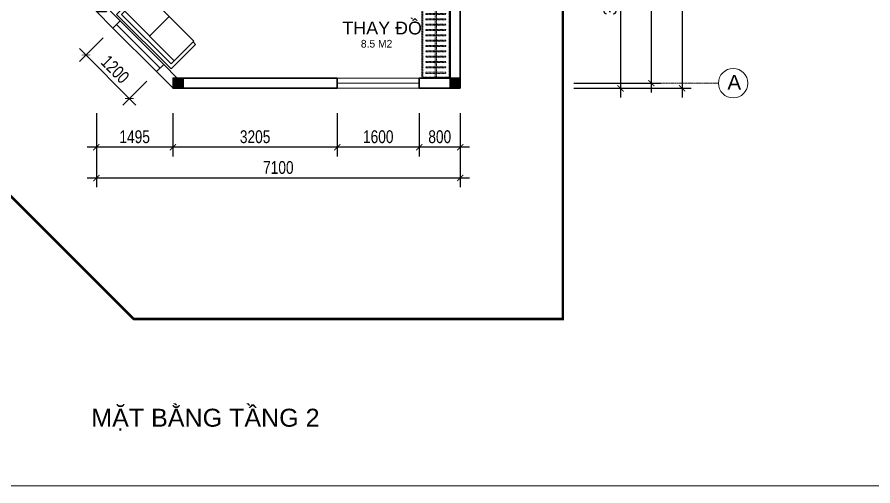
# Model space of a CAD drawing. Header units: millimetres. Extents: x 33748 to 451939, y -263262 to 62681.
# Drawn here: x 209962 to 226657, y -83068 to -73927 of the extents above; entities that cross this region are included whole.
import ezdxf
from ezdxf.enums import TextEntityAlignment as Align

# ---------------------------------------------------------------- set-up
doc = ezdxf.new("R2010")
doc.units = ezdxf.units.MM
doc.header["$PDMODE"] = 98
for name, pattern in [('CENTER', [50.8, 31.75, -6.35, 6.35, -6.35]), ('HIDDEN', [0.375, 0.25, -0.125]), ('X-5M-G-MB PHONGNGU$0$HIDDEN2', [0.1875, 0.125, -0.0625])]:
    doc.linetypes.add(name, pattern=pattern)
doc.layers.get('Defpoints').update_dxf_attribs({"color": 202, "lineweight": 13})
for name, color, linetype, lineweight in [('-CENTER', 143, 'CENTER', 13), ('-CONCRETE', 1, 'Continuous', 35), ('-DOOR', 137, 'Continuous', 9), ('-FURNITURE', 46, 'Continuous', 9), ('-KH', 143, 'Continuous', 13), ('-RANH GIOI KHU DAT', 12, 'CENTER', 18), ('-TEXT', 7, 'Continuous', 15), ('-WALL', 4, 'Continuous', 35)]:
    doc.layers.add(name, color=color, linetype=linetype, lineweight=lineweight)
doc.layers.add('12. NET DIM', color=9, linetype='Continuous')
doc.layers.add('TEXT25', color=2, linetype='Continuous')
doc.styles.add('1', font='arial.ttf')
doc.styles.add('AVANH', font='', dxfattribs={"width": 0.8})
doc.styles.get("Standard").update_dxf_attribs({"font": 'arial.ttf'})
doc.styles.add('T1', font='', dxfattribs={"height": 200})
doc.styles.get('AVANH').set_extended_font_data('.VnAvantH')
doc.styles.get('T1').set_extended_font_data('VNgeometric Light')
doc.dimstyles.new('C_100A3', dxfattribs={"dimscale": 100, "dimtxt": 2.5, "dimasz": 1.2, "dimexe": 1.8, "dimexo": 0, "dimgap": 0.75, "dimtad": 1, "dimdec": 0, "dimzin": 0, "dimdsep": 46, "dimtxsty": 'AVANH', "dimblk": 'ARCHTICK', "dimcen": 0, "dimdle": 1.8, "dimclrd": 256, "dimclre": 256, "dimclrt": 7, "dimadec": 0, "dimazin": 0, "dimtfac": 0.0001, "dimtdec": 0, "dimtix": 1, "dimtmove": 2, "dimatfit": 3, "dimldrblk": 'ARCHTICK', "dimfxl": 1.8, "dimtolj": 1, "dimtzin": 0, "dimarcsym": 0})

# ---------------------------------------------------------------- blocks, each defined once
blk = doc.blocks.new('*U139')
at = {"linetype": 'X-5M-G-MB PHONGNGU$0$HIDDEN2'}
for points in [[(0, 600), (0, 0), (3054, 0), (3054, 600)], [(3034, 580), (3034, 20), (20, 20), (20, 580)], [(3034, 287), (3034, 313), (20, 313), (20, 287)], [(114, 319), (109, 319), (109, 280), (114, 280)], [(228, 319), (223, 319), (223, 280), (228, 280)], [(342, 319), (337, 319), (337, 280), (342, 280)], [(456, 319), (451, 319), (451, 280), (456, 280)], [(570, 319), (565, 319), (565, 280), (570, 280)], [(684, 319), (679, 319), (679, 280), (684, 280)], [(798, 319), (793, 319), (793, 280), (798, 280)], [(912, 319), (907, 319), (907, 280), (912, 280)], [(1026, 319), (1021, 319), (1021, 280), (1026, 280)], [(1140, 319), (1135, 319), (1135, 280), (1140, 280)], [(1254, 319), (1249, 319), (1249, 280), (1254, 280)], [(1368, 319), (1363, 319), (1363, 280), (1368, 280)], [(1482, 319), (1477, 319), (1477, 280), (1482, 280)], [(1596, 319), (1591, 319), (1591, 280), (1596, 280)], [(1710, 319), (1705, 319), (1705, 280), (1710, 280)], [(1824, 319), (1819, 319), (1819, 280), (1824, 280)], [(1938, 319), (1933, 319), (1933, 280), (1938, 280)], [(2052, 319), (2047, 319), (2047, 280), (2052, 280)], [(2166, 319), (2161, 319), (2161, 280), (2166, 280)], [(2280, 319), (2275, 319), (2275, 280), (2280, 280)], [(2394, 319), (2389, 319), (2389, 280), (2394, 280)], [(2508, 319), (2503, 319), (2503, 280), (2508, 280)], [(2622, 319), (2617, 319), (2617, 280), (2622, 280)], [(2736, 319), (2731, 319), (2731, 280), (2736, 280)], [(2850, 319), (2845, 319), (2845, 280), (2850, 280)], [(2964, 319), (2959, 319), (2959, 280), (2964, 280)]]:
    blk.add_lwpolyline(points, close=True, dxfattribs=at)
for points in [[(122, 313), (122, 515), (100, 515), (100, 313)], [(236, 313), (236, 515), (214, 515), (214, 313)], [(350, 313), (350, 515), (328, 515), (328, 313)], [(464, 313), (464, 515), (442, 515), (442, 313)], [(578, 313), (578, 515), (556, 515), (556, 313)], [(692, 313), (692, 515), (670, 515), (670, 313)], [(806, 313), (806, 515), (784, 515), (784, 313)], [(920, 313), (920, 515), (898, 515), (898, 313)], [(1034, 313), (1034, 515), (1012, 515), (1012, 313)], [(1148, 313), (1148, 515), (1126, 515), (1126, 313)], [(1262, 313), (1262, 515), (1240, 515), (1240, 313)], [(1376, 313), (1376, 515), (1354, 515), (1354, 313)], [(1490, 313), (1490, 515), (1468, 515), (1468, 313)], [(1604, 313), (1604, 515), (1582, 515), (1582, 313)], [(1718, 313), (1718, 515), (1696, 515), (1696, 313)], [(1832, 313), (1832, 515), (1810, 515), (1810, 313)], [(1946, 313), (1946, 515), (1924, 515), (1924, 313)], [(2060, 313), (2060, 515), (2038, 515), (2038, 313)], [(2174, 313), (2174, 515), (2152, 515), (2152, 313)], [(2288, 313), (2288, 515), (2266, 515), (2266, 313)], [(2402, 313), (2402, 515), (2380, 515), (2380, 313)], [(2516, 313), (2516, 515), (2494, 515), (2494, 313)], [(2630, 313), (2630, 515), (2608, 515), (2608, 313)], [(2744, 313), (2744, 515), (2722, 515), (2722, 313)], [(2858, 313), (2858, 515), (2836, 515), (2836, 313)], [(2972, 313), (2972, 515), (2950, 515), (2950, 313)], [(100, 287), (100, 92), (122, 92), (122, 287)], [(214, 287), (214, 92), (236, 92), (236, 287)], [(328, 287), (328, 92), (350, 92), (350, 287)], [(442, 287), (442, 92), (464, 92), (464, 287)], [(556, 287), (556, 92), (578, 92), (578, 287)], [(670, 287), (670, 92), (692, 92), (692, 287)], [(784, 287), (784, 92), (806, 92), (806, 287)], [(898, 287), (898, 92), (920, 92), (920, 287)], [(1012, 287), (1012, 92), (1034, 92), (1034, 287)], [(1126, 287), (1126, 92), (1148, 92), (1148, 287)], [(1240, 287), (1240, 92), (1262, 92), (1262, 287)], [(1354, 287), (1354, 92), (1376, 92), (1376, 287)], [(1468, 287), (1468, 92), (1490, 92), (1490, 287)], [(1582, 287), (1582, 92), (1604, 92), (1604, 287)], [(1696, 287), (1696, 92), (1718, 92), (1718, 287)], [(1810, 287), (1810, 92), (1832, 92), (1832, 287)], [(1924, 287), (1924, 92), (1946, 92), (1946, 287)], [(2038, 287), (2038, 92), (2060, 92), (2060, 287)], [(2152, 287), (2152, 92), (2174, 92), (2174, 287)], [(2266, 287), (2266, 92), (2288, 92), (2288, 287)], [(2380, 287), (2380, 92), (2402, 92), (2402, 287)], [(2494, 287), (2494, 92), (2516, 92), (2516, 287)], [(2608, 287), (2608, 92), (2630, 92), (2630, 287)], [(2722, 287), (2722, 92), (2744, 92), (2744, 287)], [(2836, 287), (2836, 92), (2858, 92), (2858, 287)], [(2950, 287), (2950, 92), (2972, 92), (2972, 287)]]:
    blk.add_lwpolyline(points, dxfattribs=at)
blk = doc.blocks.new('A$C5C575821')
at = {"layer": '-CONCRETE'}
h = blk.add_hatch(color=256, dxfattribs=at)
h.dxf.hatch_style = 1
h.paths.add_polyline_path([(0, 200), (0, 0), (200, 0), (200, 200)])
blk.add_lwpolyline([(0, 0), (200, 0), (200, 200), (0, 200)], close=True, dxfattribs=at)
blk = doc.blocks.new('LUOI M3')
at = {"layer": '-WALL'}
for p in [(-200, 13100), (3100, 13100), (6900, 13100), (8100, 11850), (-200, 9400), (3100, 9400), (8100, 9400), (-200, 5600), (3100, 5600), (6700, 5600), (8100, 5600), (6700, 1300), (-200, -200), (5204, -200)]:
    blk.add_blockref('A$C5C575821', p, dxfattribs=at)
blk = doc.blocks.new('_ARCHTICK')
at = {"const_width": 0.15}
blk.add_lwpolyline([(-0.5, -0.5), (0.5, 0.5)], dxfattribs=at)
blk = doc.blocks.new('*D164')
at = {"layer": '12. NET DIM', "lineweight": -2, "transparency": 16777216}
for p, q in [((222335, -75395), (222335, -69236)), ((220820, -69416), (222515, -69416)), ((220820, -75215), (222515, -75215))]:
    blk.add_line(p, q, dxfattribs=at)
at = {"layer": 'Defpoints', "color": 0, "transparency": 16777216}
for p in [(220820, -69416), (222335, -69416), (220820, -75215)]:
    blk.add_point(p, dxfattribs=at)
at = {"layer": '12. NET DIM', "lineweight": -2, "transparency": 16777216, "xscale": 120, "yscale": 120, "zscale": 120}
for p, rotation in [((222335, -69416), 90), ((222335, -75215), 270)]:
    blk.add_blockref('_ARCHTICK', p, dxfattribs=dict(at, rotation=rotation))
at = {"layer": '12. NET DIM', "color": 7, "transparency": 16777216, "insert": (222130, -72316), "char_height": 250, "attachment_point": 5, "rotation": 90, "style": 'AVANH'}
blk.add_mtext('\\A1;5800', dxfattribs=at)
blk = doc.blocks.new('*D163')
at = {"layer": '12. NET DIM', "lineweight": -2, "transparency": 16777216}
for p, q in [((222935, -61635), (222935, -75495)), ((220820, -61815), (223115, -61815)), ((220820, -75315), (223115, -75315))]:
    blk.add_line(p, q, dxfattribs=at)
at = {"layer": 'Defpoints', "color": 0, "transparency": 16777216}
for p in [(220820, -61815), (220820, -75315), (222935, -75315)]:
    blk.add_point(p, dxfattribs=at)
at = {"layer": '12. NET DIM', "lineweight": -2, "transparency": 16777216, "xscale": 120, "yscale": 120, "zscale": 120}
for p, rotation in [((222935, -61815), 90), ((222935, -75315), 270)]:
    blk.add_blockref('_ARCHTICK', p, dxfattribs=dict(at, rotation=rotation))
at = {"layer": '12. NET DIM', "color": 7, "transparency": 16777216, "insert": (222730, -68565), "char_height": 250, "attachment_point": 5, "rotation": 90, "style": 'AVANH'}
blk.add_mtext('\\A1;13500', dxfattribs=at)
blk = doc.blocks.new('*D235')
at = {"layer": '12. NET DIM', "lineweight": -2, "transparency": 16777216}
for p, q in [((211643, -74329), (211178, -74793)), ((212280, -75643), (211178, -74538)), ((212490, -75179), (212025, -75642))]:
    blk.add_line(p, q, dxfattribs=at)
at = {"layer": 'Defpoints', "color": 0, "transparency": 16777216}
for p in [(211643, -74329), (211305, -74666), (212490, -75179)]:
    blk.add_point(p, dxfattribs=at)
at = {"layer": '12. NET DIM', "lineweight": -2, "transparency": 16777216, "xscale": 120, "yscale": 120, "zscale": 120}
for p, rotation in [((211305, -74666), 134.9222796288686), ((212153, -75515), 314.9222796288686)]:
    blk.add_blockref('_ARCHTICK', p, dxfattribs=dict(at, rotation=rotation))
at = {"layer": '12. NET DIM', "color": 7, "transparency": 16777216, "insert": (211874, -74946), "char_height": 250, "attachment_point": 5, "rotation": 314.9223, "style": 'AVANH'}
blk.add_mtext('\\A1;1200', dxfattribs=at)
blk = doc.blocks.new('A$C326cba7f')
at = {"layer": '-FURNITURE'}
for p, q in [((0, 23), (0, 700)), ((0, 700), (1500, 700)), ((1500, 700), (1500, 23)), ((1432, 632), (68, 632)), ((68, 632), (68, 23)), ((68, 542), (1432, 542)), ((750, 0), (750, 542)), ((1432, 0), (1432, 632)), ((1432, 23), (1432, 632)), ((68, 23), (0, 23)), ((68, 23), (68, 0)), ((68, 0), (1432, 0)), ((1432, 0), (1432, 23)), ((1500, 23), (1432, 23))]:
    blk.add_line(p, q, dxfattribs=at)
blk = doc.blocks.new('*D507')
at = {"layer": '12. NET DIM', "lineweight": -2, "transparency": 16777216}
for p, q in [((221735, -71686), (221735, -75495)), ((220820, -71866), (221915, -71866)), ((220820, -75315), (221915, -75315))]:
    blk.add_line(p, q, dxfattribs=at)
at = {"layer": 'Defpoints', "color": 0, "transparency": 16777216}
for p in [(220820, -71866), (220820, -75315), (221735, -75315)]:
    blk.add_point(p, dxfattribs=at)
at = {"layer": '12. NET DIM', "lineweight": -2, "transparency": 16777216, "xscale": 120, "yscale": 120, "zscale": 120}
for p, rotation in [((221735, -71866), 90), ((221735, -75315), 270)]:
    blk.add_blockref('_ARCHTICK', p, dxfattribs=dict(at, rotation=rotation))
at = {"layer": '12. NET DIM', "color": 7, "transparency": 16777216, "insert": (221530, -73591), "char_height": 250, "attachment_point": 5, "rotation": 90, "style": 'AVANH'}
blk.add_mtext('\\A1;3450', dxfattribs=at)
blk = doc.blocks.new('*D508')
at = {"layer": '12. NET DIM', "lineweight": -2, "transparency": 16777216}
for p, q in [((217807, -75798), (217807, -76645)), ((218607, -75798), (218607, -76645)), ((218787, -76465), (217627, -76465))]:
    blk.add_line(p, q, dxfattribs=at)
at = {"layer": 'Defpoints', "color": 0, "transparency": 16777216}
for p in [(217807, -75798), (218607, -75798), (217807, -76465)]:
    blk.add_point(p, dxfattribs=at)
at = {"layer": '12. NET DIM', "lineweight": -2, "transparency": 16777216, "xscale": 120, "yscale": 120, "zscale": 120, "rotation": 180}
blk.add_blockref('_ARCHTICK', (217807, -76465), dxfattribs=at)
at = {"layer": '12. NET DIM', "lineweight": -2, "transparency": 16777216, "xscale": 120, "yscale": 120, "zscale": 120}
blk.add_blockref('_ARCHTICK', (218607, -76465), dxfattribs=at)
at = {"layer": '12. NET DIM', "color": 7, "transparency": 16777216, "insert": (218207, -76261), "char_height": 250, "attachment_point": 5, "style": 'AVANH'}
blk.add_mtext('\\A1;800', dxfattribs=at)
blk = doc.blocks.new('*D509')
at = {"layer": '12. NET DIM', "lineweight": -2, "transparency": 16777216}
for p, q in [((216207, -75798), (216207, -76645)), ((217807, -75798), (217807, -76645)), ((217987, -76465), (216027, -76465))]:
    blk.add_line(p, q, dxfattribs=at)
at = {"layer": 'Defpoints', "color": 0, "transparency": 16777216}
for p in [(216207, -75798), (217807, -75798), (216207, -76465)]:
    blk.add_point(p, dxfattribs=at)
at = {"layer": '12. NET DIM', "lineweight": -2, "transparency": 16777216, "xscale": 120, "yscale": 120, "zscale": 120, "rotation": 180}
blk.add_blockref('_ARCHTICK', (216207, -76465), dxfattribs=at)
at = {"layer": '12. NET DIM', "lineweight": -2, "transparency": 16777216, "xscale": 120, "yscale": 120, "zscale": 120}
blk.add_blockref('_ARCHTICK', (217807, -76465), dxfattribs=at)
at = {"layer": '12. NET DIM', "color": 7, "transparency": 16777216, "insert": (217007, -76261), "char_height": 250, "attachment_point": 5, "style": 'AVANH'}
blk.add_mtext('\\A1;1600', dxfattribs=at)
blk = doc.blocks.new('*D510')
at = {"layer": '12. NET DIM', "lineweight": -2, "transparency": 16777216}
for p, q in [((213002, -75798), (213002, -76645)), ((216207, -75798), (216207, -76645)), ((216387, -76465), (212822, -76465))]:
    blk.add_line(p, q, dxfattribs=at)
at = {"layer": 'Defpoints', "color": 0, "transparency": 16777216}
for p in [(213002, -75798), (216207, -75798), (213002, -76465)]:
    blk.add_point(p, dxfattribs=at)
at = {"layer": '12. NET DIM', "lineweight": -2, "transparency": 16777216, "xscale": 120, "yscale": 120, "zscale": 120, "rotation": 180}
blk.add_blockref('_ARCHTICK', (213002, -76465), dxfattribs=at)
at = {"layer": '12. NET DIM', "lineweight": -2, "transparency": 16777216, "xscale": 120, "yscale": 120, "zscale": 120}
blk.add_blockref('_ARCHTICK', (216207, -76465), dxfattribs=at)
at = {"layer": '12. NET DIM', "color": 7, "transparency": 16777216, "insert": (214605, -76261), "char_height": 250, "attachment_point": 5, "style": 'AVANH'}
blk.add_mtext('\\A1;3205', dxfattribs=at)
blk = doc.blocks.new('*D511')
at = {"layer": '12. NET DIM', "lineweight": -2, "transparency": 16777216}
for p, q in [((211508, -75798), (211508, -76645)), ((213002, -75798), (213002, -76645)), ((213182, -76465), (211328, -76465))]:
    blk.add_line(p, q, dxfattribs=at)
at = {"layer": 'Defpoints', "color": 0, "transparency": 16777216}
for p in [(211508, -75798), (213002, -75798), (211508, -76465)]:
    blk.add_point(p, dxfattribs=at)
at = {"layer": '12. NET DIM', "lineweight": -2, "transparency": 16777216, "xscale": 120, "yscale": 120, "zscale": 120, "rotation": 180}
blk.add_blockref('_ARCHTICK', (211508, -76465), dxfattribs=at)
at = {"layer": '12. NET DIM', "lineweight": -2, "transparency": 16777216, "xscale": 120, "yscale": 120, "zscale": 120}
blk.add_blockref('_ARCHTICK', (213002, -76465), dxfattribs=at)
at = {"layer": '12. NET DIM', "color": 7, "transparency": 16777216, "insert": (212255, -76261), "char_height": 250, "attachment_point": 5, "style": 'AVANH'}
blk.add_mtext('\\A1;1495', dxfattribs=at)
blk = doc.blocks.new('*D512')
at = {"layer": '12. NET DIM', "lineweight": -2, "transparency": 16777216}
for p, q in [((211508, -75798), (211508, -77245)), ((218607, -75798), (218607, -77245)), ((218787, -77065), (211328, -77065))]:
    blk.add_line(p, q, dxfattribs=at)
at = {"layer": 'Defpoints', "color": 0, "transparency": 16777216}
for p in [(211508, -75798), (218607, -75798), (211508, -77065)]:
    blk.add_point(p, dxfattribs=at)
at = {"layer": '12. NET DIM', "lineweight": -2, "transparency": 16777216, "xscale": 120, "yscale": 120, "zscale": 120, "rotation": 180}
blk.add_blockref('_ARCHTICK', (211508, -77065), dxfattribs=at)
at = {"layer": '12. NET DIM', "lineweight": -2, "transparency": 16777216, "xscale": 120, "yscale": 120, "zscale": 120}
blk.add_blockref('_ARCHTICK', (218607, -77065), dxfattribs=at)
at = {"layer": '12. NET DIM', "color": 7, "transparency": 16777216, "insert": (215058, -76861), "char_height": 250, "attachment_point": 5, "style": 'AVANH'}
blk.add_mtext('\\A1;7100', dxfattribs=at)

msp = doc.modelspace()

# ---------------------------------------------------------------- linework, layer by layer
at = {"layer": '-CENTER', "ltscale": 0.1}
msp.add_line((221848.9, -75215.4), (223644.7, -75215.4), dxfattribs=at)
at = {"layer": '-DOOR'}
for points in [[(212820.8, -74849), (211973.4, -73999.4), (211831.8, -74140.6), (212679.2, -74990.3)], [(217807.2, -75115.4), (216207.5, -75115.4), (216207.5, -75315.4), (217807.2, -75315.4)]]:
    msp.add_lwpolyline(points, close=True, dxfattribs=at)
for points in [[(211902.6, -74070), (212750, -74919.7)], [(216207.5, -75215.4), (217807.2, -75215.4)]]:
    msp.add_lwpolyline(points, dxfattribs=at)
at = {"layer": '-KH'}
msp.add_circle((223931, -75215.4), 286.3, dxfattribs=at)
at = {"layer": '-RANH GIOI KHU DAT', "linetype": 'HIDDEN', "ltscale": 10, "const_width": 50}
msp.add_lwpolyline([(207239.6, -74821), (207239.6, -59815.4), (210163, -59815.4), (220607.5, -59815.4), (220607.5, -79815.4), (212239.6, -79815.4)], close=True, dxfattribs=at)
at = {"layer": '-WALL'}
for p, q in [((218607.5, -71815.4), (218607.5, -75315.4)), ((218407.5, -75115.4), (218407.5, -72315.5)), ((211973.4, -73999.4), (211707.8, -73733)), ((211831.8, -74140.6), (211507.8, -73815.7)), ((213086.4, -75115.4), (212820.8, -74849)), ((213003.4, -75315.4), (212679.2, -74990.3)), ((213086.4, -75115.4), (216207.5, -75115.4)), ((216207.5, -75115.4), (216207.5, -75315.4)), ((217807.2, -75115.4), (217807.2, -75315.4)), ((217807.2, -75115.4), (218407.5, -75115.4)), ((216207.5, -75315.4), (213003.4, -75315.4)), ((218607.5, -75315.4), (217807.2, -75315.4))]:
    msp.add_line(p, q, dxfattribs=at)
for points in [[(211973.4, -73999.4), (211831.8, -74140.6)], [(212820.8, -74849), (212679.2, -74990.3)]]:
    msp.add_lwpolyline(points, dxfattribs=at)
at = {"layer": 'Defpoints'}
msp.add_lwpolyline([(226907.2, -83068.4), (226907.2, -49804.4), (179867.2, -49804.4), (179867.2, -83068.4)], close=True, dxfattribs=at)

# ---------------------------------------------------------------- block references
at = {"layer": '-CONCRETE', "xscale": -1}
msp.add_blockref('LUOI M3', (218407.5, -75115.4), dxfattribs=at)
at = {"layer": '-FURNITURE', "extrusion": (0, 0, -1), "xscale": -0.916666666665974, "yscale": 0.916666666665974, "zscale": -0.916666666665974, "rotation": 270}
msp.add_blockref('*U139', (-218407.5, -75115.4), dxfattribs=at)
at = {"layer": '-WALL', "xscale": -1, "rotation": 135.0000000000002}
msp.add_blockref('A$C326cba7f', (212398.7, -73381.8), dxfattribs=at)

# ---------------------------------------------------------------- texts
at = {"layer": '-TEXT', "color": 2}
msp.add_text('THAY ĐỒ', height=250, dxfattribs=at).set_placement((216307.1, -74264.6))
at = {"layer": '-TEXT', "color": 2, "style": '1'}
msp.add_text('A', height=286.3, dxfattribs=at).set_placement((223952.9, -75197.3), align=Align.MIDDLE_CENTER)
at = {"layer": '-TEXT', "color": 4}
msp.add_text('MẶT BẰNG TẦNG 2', height=350, dxfattribs=at).set_placement((213635.4, -81914), align=Align.CENTER)
at = {"layer": 'TEXT25', "style": 'T1'}
msp.add_text('8.5 M2', height=150, rotation=360, dxfattribs=at).set_placement((216668.1, -74521.3))

# ---------------------------------------------------------------- dimensions: what is measured, and where the dimension line sits
at = {"layer": '12. NET DIM'}
for base, p1, p2, angle, picture, middle in [((222934.5, -75315.4), (220819.9, -61815.4), (220819.9, -75315.4), 90, '*D163', (222730.2, -68565.4)), ((222334.5, -69415.7), (220819.9, -75215.4), (220819.9, -69415.7), 90, '*D164', (222130.2, -72315.5)), ((221734.5, -75315.4), (220819.9, -71865.7), (220819.9, -75315.4), 90, '*D507', (221530.2, -73590.5)), ((211507.8, -76465), (213002.4, -75798.2), (211507.8, -75798.2), 180, '*D511', (212255.1, -76260.7)), ((211507.8, -77065), (218607.5, -75798.2), (211507.8, -75798.2), 180, '*D512', (215057.6, -76860.7)), ((213002.4, -76465), (216207.5, -75798.2), (213002.4, -75798.2), 180, '*D510', (214605, -76260.7)), ((216207.5, -76465), (217807.2, -75798.2), (216207.5, -75798.2), 180, '*D509', (217007.3, -76260.7)), ((217807.2, -76465), (218607.5, -75798.2), (217807.2, -75798.2), 180, '*D508', (218207.3, -76260.7))]:
    dim = msp.add_linear_dim(base=base, p1=p1, p2=p2, angle=angle, dimstyle='C_100A3', dxfattribs=at)
    dim.commit()
    dim.dimension.update_dxf_attribs({"geometry": picture, "text_midpoint": middle})
dim = msp.add_aligned_dim(p1=(212490.3, -75178.7), p2=(211642.9, -74329), distance=476.6, dimstyle='C_100A3', dxfattribs=at)
dim.commit()
dim.dimension.update_dxf_attribs({"geometry": '*D235', "text_midpoint": (211873.8, -74946.2)})

doc.saveas('drawing.dxf')
